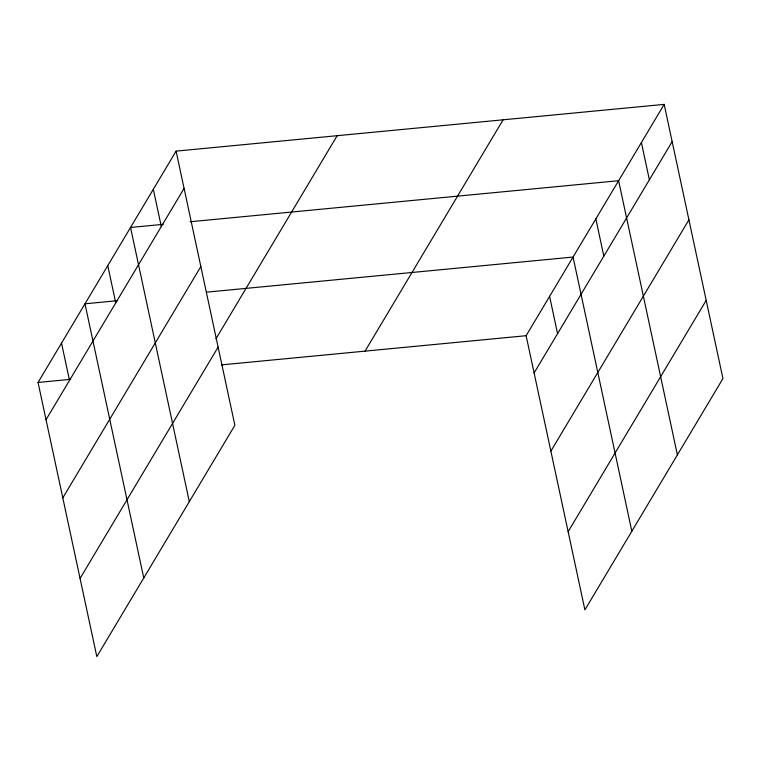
<?xml version="1.0" encoding="UTF-8"?>
<svg xmlns="http://www.w3.org/2000/svg" width="761" height="761" viewBox="0 0 761 761"><rect width="100%" height="100%" fill="white"/><g stroke="black" fill="none" stroke-linecap="round" stroke-linejoin="round"><path stroke-width="1.14" d="M176.095 151.125L234.873 425.294L96.828 656.619L38.05 382.45L176.095 151.125L664.172 104.381L722.95 378.55L584.905 609.875L526.127 335.706L664.172 104.381M46.041 419.701L184.086 188.376M62.802 497.884L200.847 266.559M215.962 338.788L337.161 135.696M80.067 578.436L218.112 347.111M365.061 351.135L503.107 119.81M534.108 372.957L672.163 141.632M550.869 451.14L688.924 219.815M568.144 531.692L706.189 300.367M163.225 224.333L130.54 227.463L189.318 501.632M190.069 221.765L618.617 180.718L677.395 454.888M117.67 300.671L84.985 303.801L143.762 577.97M206.364 292.176L573.062 257.056L631.839 531.226M38.05 382.45L70.725 379.32M221.318 364.9L526.127 335.706M641.399 142.545L649.38 179.796M595.844 218.883L603.825 256.134M549.594 296.381L557.575 333.632M153.322 189.299L161.303 226.55M107.767 265.637L115.748 302.888M61.517 343.125L69.508 380.376"/></g></svg>
